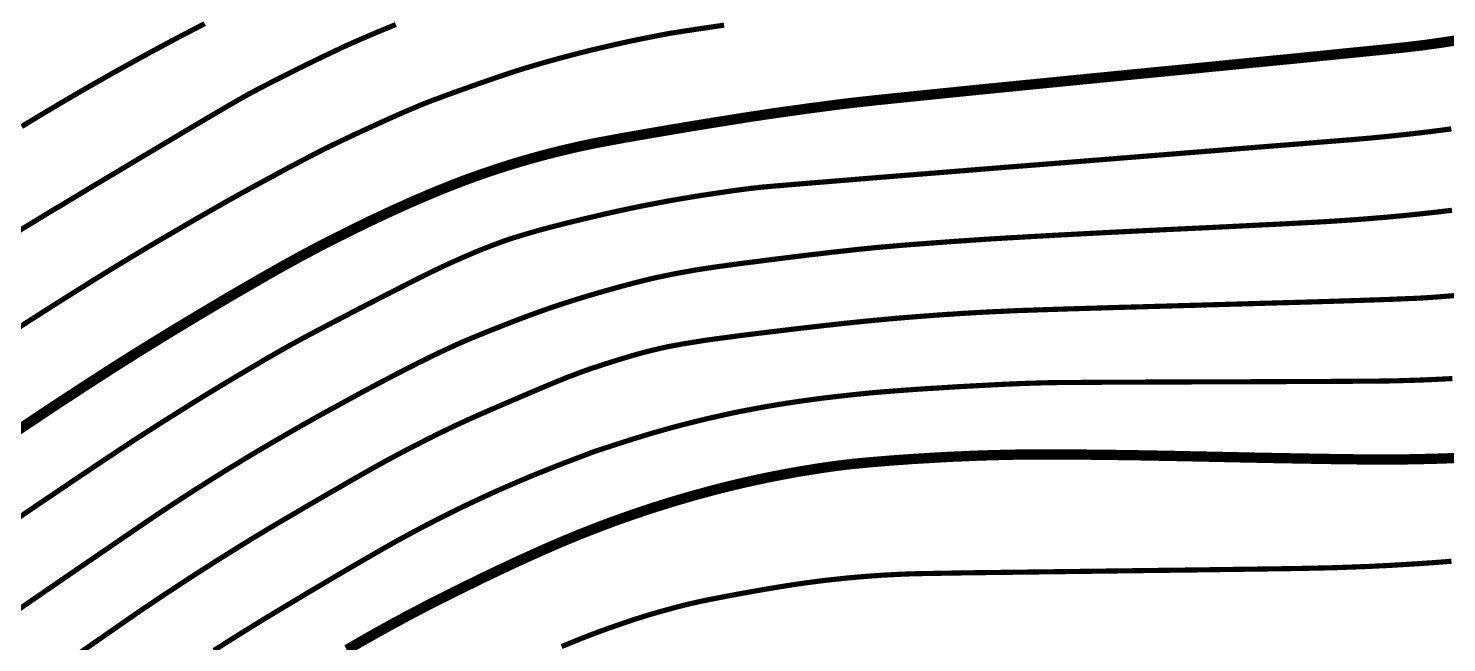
# Model space of a CAD drawing. Extents: x 36524600 to 36525730, y 2746759 to 2747713.
# Drawn here: x 36525065.21 to 36525085.88, y 2747577.6 to 2747586.55 of the extents above; entities that cross this region are included whole.
import ezdxf

# ---------------------------------------------------------------- set-up
doc = ezdxf.new("R2010")
doc.units = 0
doc.header["$LTSCALE"] = 1000
doc.header["$MEASUREMENT"] = 0
doc.layers.add('DGX', color=251, linetype='Continuous')

# ---------------------------------------------------------------- blocks, each defined once
blk = doc.blocks.new('dxt')
at = {"layer": 'DGX', "color": 253, "linetype": 'Continuous', "flags": 128}
for points, const_width in [([(36525065.117, 2747585.117), (36525065.306, 2747585.232), (36525065.493, 2747585.344), (36525065.681, 2747585.456), (36525065.869, 2747585.566), (36525066.058, 2747585.676), (36525066.248, 2747585.784), (36525066.438, 2747585.892), (36525066.629, 2747585.998), (36525066.82, 2747586.104), (36525067.012, 2747586.209), (36525067.204, 2747586.312), (36525067.397, 2747586.415), (36525067.59, 2747586.516), (36525067.784, 2747586.616)], 0.075), ([(36525065.022, 2747583.565), (36525065.237, 2747583.695), (36525065.468, 2747583.836), (36525065.717, 2747583.985), (36525065.981, 2747584.144), (36525066.263, 2747584.313), (36525066.561, 2747584.491), (36525066.875, 2747584.679), (36525067.182, 2747584.861), (36525067.455, 2747585.024), (36525067.696, 2747585.167), (36525067.905, 2747585.29), (36525068.081, 2747585.393), (36525068.224, 2747585.476), (36525068.335, 2747585.539), (36525068.412, 2747585.583), (36525068.478, 2747585.618), (36525068.552, 2747585.657), (36525068.633, 2747585.7), (36525068.723, 2747585.746), (36525068.821, 2747585.796), (36525068.927, 2747585.849), (36525069.04, 2747585.906), (36525069.162, 2747585.967), (36525069.284, 2747586.027), (36525069.398, 2747586.083), (36525069.505, 2747586.135), (36525069.604, 2747586.182), (36525069.695, 2747586.225), (36525069.778, 2747586.265), (36525069.854, 2747586.299), (36525069.922, 2747586.33), (36525069.986, 2747586.358), (36525070.05, 2747586.386), (36525070.115, 2747586.414), (36525070.179, 2747586.442), (36525070.244, 2747586.469), (36525070.309, 2747586.497), (36525070.373, 2747586.523), (36525070.438, 2747586.55), (36525070.503, 2747586.576), (36525070.568, 2747586.603)], 0.075), ([(36525065.009, 2747582.148), (36525065.221, 2747582.284), (36525065.423, 2747582.413), (36525065.614, 2747582.535), (36525065.795, 2747582.649), (36525065.966, 2747582.756), (36525066.132, 2747582.86), (36525066.299, 2747582.964), (36525066.467, 2747583.067), (36525066.637, 2747583.17), (36525066.808, 2747583.273), (36525066.98, 2747583.376), (36525067.154, 2747583.478), (36525067.329, 2747583.58), (36525067.499, 2747583.679), (36525067.658, 2747583.772), (36525067.807, 2747583.857), (36525067.945, 2747583.936), (36525068.071, 2747584.008), (36525068.188, 2747584.074), (36525068.293, 2747584.132), (36525068.388, 2747584.184), (36525068.475, 2747584.232), (36525068.559, 2747584.277), (36525068.639, 2747584.321), (36525068.715, 2747584.362), (36525068.788, 2747584.401), (36525068.857, 2747584.439), (36525068.922, 2747584.474), (36525068.984, 2747584.507), (36525069.044, 2747584.539), (36525069.104, 2747584.57), (36525069.164, 2747584.602), (36525069.224, 2747584.634), (36525069.284, 2747584.665), (36525069.344, 2747584.696), (36525069.404, 2747584.727), (36525069.464, 2747584.758), (36525069.528, 2747584.791), (36525069.6, 2747584.826), (36525069.68, 2747584.865), (36525069.767, 2747584.907), (36525069.863, 2747584.952), (36525069.966, 2747585.001), (36525070.077, 2747585.052), (36525070.196, 2747585.107), (36525070.315, 2747585.161), (36525070.427, 2747585.212), (36525070.531, 2747585.258), (36525070.627, 2747585.301), (36525070.717, 2747585.34), (36525070.798, 2747585.375), (36525070.873, 2747585.406), (36525070.939, 2747585.434), (36525071.006, 2747585.461), (36525071.081, 2747585.49), (36525071.164, 2747585.521), (36525071.255, 2747585.555), (36525071.354, 2747585.591), (36525071.461, 2747585.63), (36525071.577, 2747585.671), (36525071.7, 2747585.715), (36525071.823, 2747585.758), (36525071.938, 2747585.798), (36525072.046, 2747585.835), (36525072.146, 2747585.869), (36525072.238, 2747585.899), (36525072.322, 2747585.927), (36525072.398, 2747585.951), (36525072.466, 2747585.972), (36525072.531, 2747585.991), (36525072.596, 2747586.01), (36525072.66, 2747586.029), (36525072.725, 2747586.048), (36525072.79, 2747586.066), (36525072.855, 2747586.084), (36525072.92, 2747586.102), (36525072.985, 2747586.12), (36525073.05, 2747586.137), (36525073.115, 2747586.154), (36525073.18, 2747586.171), (36525073.246, 2747586.188), (36525073.311, 2747586.204), (36525073.377, 2747586.221), (36525073.442, 2747586.237), (36525073.508, 2747586.252), (36525073.573, 2747586.268), (36525073.639, 2747586.283), (36525073.705, 2747586.298), (36525073.77, 2747586.313), (36525073.836, 2747586.328), (36525073.902, 2747586.342), (36525073.968, 2747586.357), (36525074.034, 2747586.371), (36525074.1, 2747586.384), (36525074.166, 2747586.398), (36525074.232, 2747586.411), (36525074.298, 2747586.424), (36525074.364, 2747586.437), (36525074.43, 2747586.45), (36525074.497, 2747586.463), (36525074.563, 2747586.475), (36525074.695, 2747586.496), (36525074.957, 2747586.536), (36525075.35, 2747586.594)], 0.075), ([(36525064.827, 2747580.538), (36525065.309, 2747580.86), (36525065.599, 2747581.053), (36525065.789, 2747581.177), (36525065.967, 2747581.293), (36525066.133, 2747581.401), (36525066.286, 2747581.5), (36525066.428, 2747581.591), (36525066.557, 2747581.673), (36525066.675, 2747581.747), (36525066.78, 2747581.813), (36525066.879, 2747581.875), (36525066.979, 2747581.937), (36525067.079, 2747581.998), (36525067.178, 2747582.059), (36525067.278, 2747582.12), (36525067.378, 2747582.181), (36525067.478, 2747582.242), (36525067.579, 2747582.302), (36525067.68, 2747582.363), (36525067.785, 2747582.425), (36525067.892, 2747582.489), (36525068.002, 2747582.554), (36525068.114, 2747582.62), (36525068.23, 2747582.688), (36525068.348, 2747582.756), (36525068.469, 2747582.826), (36525068.589, 2747582.895), (36525068.704, 2747582.961), (36525068.813, 2747583.023), (36525068.918, 2747583.082), (36525069.018, 2747583.137), (36525069.112, 2747583.189), (36525069.201, 2747583.238), (36525069.286, 2747583.283), (36525069.367, 2747583.326), (36525069.449, 2747583.369), (36525069.531, 2747583.412), (36525069.614, 2747583.454), (36525069.696, 2747583.496), (36525069.779, 2747583.537), (36525069.862, 2747583.579), (36525069.945, 2747583.62), (36525070.028, 2747583.66), (36525070.111, 2747583.701), (36525070.194, 2747583.741), (36525070.278, 2747583.781), (36525070.362, 2747583.82), (36525070.445, 2747583.859), (36525070.529, 2747583.898), (36525070.614, 2747583.936), (36525070.698, 2747583.974), (36525070.782, 2747584.012), (36525070.867, 2747584.049), (36525070.952, 2747584.085), (36525071.037, 2747584.121), (36525071.122, 2747584.157), (36525071.207, 2747584.192), (36525071.293, 2747584.227), (36525071.378, 2747584.261), (36525071.464, 2747584.294), (36525071.55, 2747584.327), (36525071.637, 2747584.359), (36525071.723, 2747584.39), (36525071.81, 2747584.421), (36525071.897, 2747584.451), (36525071.985, 2747584.48), (36525072.072, 2747584.509), (36525072.16, 2747584.537), (36525072.248, 2747584.565), (36525072.336, 2747584.592), (36525072.425, 2747584.618), (36525072.513, 2747584.643), (36525072.602, 2747584.668), (36525072.691, 2747584.692), (36525072.78, 2747584.716), (36525072.869, 2747584.739), (36525072.959, 2747584.761), (36525073.048, 2747584.782), (36525073.138, 2747584.803), (36525073.228, 2747584.824), (36525073.318, 2747584.843), (36525073.408, 2747584.862), (36525073.506, 2747584.882), (36525073.62, 2747584.903), (36525073.75, 2747584.927), (36525073.896, 2747584.954), (36525074.057, 2747584.982), (36525074.235, 2747585.013), (36525074.428, 2747585.046), (36525074.637, 2747585.082), (36525074.848, 2747585.117), (36525075.05, 2747585.15), (36525075.24, 2747585.181), (36525075.421, 2747585.21), (36525075.591, 2747585.237), (36525075.75, 2747585.262), (36525075.9, 2747585.284), (36525076.038, 2747585.305), (36525076.172, 2747585.324), (36525076.306, 2747585.343), (36525076.439, 2747585.361), (36525076.573, 2747585.38), (36525076.707, 2747585.398), (36525076.841, 2747585.415), (36525076.975, 2747585.433), (36525077.109, 2747585.45), (36525077.292, 2747585.471), (36525077.574, 2747585.502), (36525077.954, 2747585.541), (36525078.434, 2747585.59), (36525079.011, 2747585.649), (36525079.688, 2747585.716), (36525080.463, 2747585.793), (36525081.337, 2747585.879), (36525082.208, 2747585.964), (36525082.974, 2747586.04), (36525083.637, 2747586.105), (36525084.195, 2747586.161), (36525084.65, 2747586.207), (36525085, 2747586.242), (36525085.246, 2747586.268), (36525085.387, 2747586.284), (36525085.477, 2747586.295), (36525085.566, 2747586.306), (36525085.656, 2747586.319), (36525085.745, 2747586.331), (36525085.835, 2747586.344), (36525085.924, 2747586.358), (36525086.013, 2747586.372)], 0.15), ([(36525064.437, 2747578.989), (36525065.297, 2747579.573), (36525065.972, 2747580.029), (36525066.461, 2747580.356), (36525066.764, 2747580.556), (36525066.97, 2747580.688), (36525067.168, 2747580.814), (36525067.357, 2747580.933), (36525067.538, 2747581.047), (36525067.71, 2747581.154), (36525067.874, 2747581.254), (36525068.029, 2747581.349), (36525068.177, 2747581.437), (36525068.315, 2747581.519), (36525068.445, 2747581.596), (36525068.566, 2747581.667), (36525068.678, 2747581.733), (36525068.782, 2747581.793), (36525068.876, 2747581.847), (36525068.962, 2747581.896), (36525069.039, 2747581.939), (36525069.121, 2747581.984), (36525069.222, 2747582.039), (36525069.341, 2747582.102), (36525069.479, 2747582.175), (36525069.635, 2747582.257), (36525069.811, 2747582.348), (36525070.004, 2747582.449), (36525070.217, 2747582.559), (36525070.43, 2747582.668), (36525070.624, 2747582.767), (36525070.8, 2747582.857), (36525070.958, 2747582.936), (36525071.098, 2747583.005), (36525071.22, 2747583.063), (36525071.323, 2747583.112), (36525071.408, 2747583.151), (36525071.482, 2747583.183), (36525071.551, 2747583.214), (36525071.615, 2747583.241), (36525071.675, 2747583.267), (36525071.73, 2747583.29), (36525071.78, 2747583.311), (36525071.826, 2747583.33), (36525071.867, 2747583.346), (36525071.906, 2747583.361), (36525071.944, 2747583.376), (36525071.983, 2747583.391), (36525072.022, 2747583.405), (36525072.061, 2747583.42), (36525072.1, 2747583.434), (36525072.139, 2747583.448), (36525072.178, 2747583.462), (36525072.22, 2747583.476), (36525072.267, 2747583.491), (36525072.319, 2747583.508), (36525072.376, 2747583.525), (36525072.438, 2747583.544), (36525072.505, 2747583.564), (36525072.578, 2747583.585), (36525072.655, 2747583.607), (36525072.74, 2747583.63), (36525072.835, 2747583.655), (36525072.941, 2747583.682), (36525073.056, 2747583.711), (36525073.182, 2747583.742), (36525073.319, 2747583.775), (36525073.465, 2747583.809), (36525073.622, 2747583.846), (36525073.784, 2747583.882), (36525073.946, 2747583.917), (36525074.109, 2747583.951), (36525074.272, 2747583.983), (36525074.435, 2747584.014), (36525074.598, 2747584.044), (36525074.761, 2747584.072), (36525074.925, 2747584.099), (36525075.084, 2747584.124), (36525075.233, 2747584.146), (36525075.371, 2747584.167), (36525075.499, 2747584.185), (36525075.618, 2747584.201), (36525075.726, 2747584.215), (36525075.823, 2747584.226), (36525075.911, 2747584.236), (36525076.052, 2747584.248), (36525076.311, 2747584.27), (36525076.687, 2747584.301), (36525077.18, 2747584.341), (36525077.791, 2747584.391), (36525078.519, 2747584.449), (36525079.364, 2747584.517), (36525080.327, 2747584.593), (36525081.289, 2747584.67), (36525082.131, 2747584.737), (36525082.854, 2747584.795), (36525083.457, 2747584.843), (36525083.94, 2747584.882), (36525084.304, 2747584.911), (36525084.549, 2747584.931), (36525084.674, 2747584.942), (36525084.739, 2747584.947), (36525084.804, 2747584.953), (36525084.869, 2747584.96), (36525084.934, 2747584.966), (36525084.999, 2747584.972), (36525085.064, 2747584.979), (36525085.129, 2747584.986), (36525085.195, 2747584.993), (36525085.26, 2747585), (36525085.325, 2747585.007), (36525085.39, 2747585.014), (36525085.455, 2747585.022), (36525085.52, 2747585.029), (36525085.584, 2747585.037), (36525085.649, 2747585.045), (36525085.714, 2747585.053), (36525085.783, 2747585.062), (36525085.86, 2747585.072), (36525085.945, 2747585.084)], 0.075), ([(36525065, 2747578.035), (36525065.845, 2747578.615), (36525066.477, 2747579.048), (36525066.896, 2747579.334), (36525067.102, 2747579.474), (36525067.202, 2747579.54), (36525067.302, 2747579.606), (36525067.403, 2747579.672), (36525067.504, 2747579.738), (36525067.605, 2747579.803), (36525067.706, 2747579.867), (36525067.808, 2747579.932), (36525067.909, 2747579.996), (36525068.011, 2747580.059), (36525068.113, 2747580.123), (36525068.216, 2747580.185), (36525068.318, 2747580.248), (36525068.421, 2747580.31), (36525068.524, 2747580.372), (36525068.628, 2747580.433), (36525068.731, 2747580.494), (36525068.835, 2747580.555), (36525068.939, 2747580.615), (36525069.043, 2747580.675), (36525069.147, 2747580.735), (36525069.252, 2747580.794), (36525069.356, 2747580.853), (36525069.461, 2747580.912), (36525069.567, 2747580.97), (36525069.67, 2747581.026), (36525069.769, 2747581.08), (36525069.863, 2747581.132), (36525069.953, 2747581.181), (36525070.039, 2747581.228), (36525070.121, 2747581.272), (36525070.198, 2747581.313), (36525070.271, 2747581.352), (36525070.342, 2747581.39), (36525070.413, 2747581.427), (36525070.485, 2747581.464), (36525070.556, 2747581.502), (36525070.627, 2747581.538), (36525070.698, 2747581.575), (36525070.769, 2747581.611), (36525070.841, 2747581.648), (36525070.912, 2747581.684), (36525070.984, 2747581.719), (36525071.055, 2747581.754), (36525071.127, 2747581.789), (36525071.199, 2747581.824), (36525071.272, 2747581.858), (36525071.344, 2747581.892), (36525071.417, 2747581.925), (36525071.494, 2747581.96), (36525071.581, 2747581.998), (36525071.678, 2747582.038), (36525071.784, 2747582.082), (36525071.9, 2747582.129), (36525072.025, 2747582.179), (36525072.16, 2747582.232), (36525072.304, 2747582.288), (36525072.454, 2747582.345), (36525072.604, 2747582.4), (36525072.754, 2747582.454), (36525072.905, 2747582.505), (36525073.057, 2747582.555), (36525073.209, 2747582.603), (36525073.362, 2747582.65), (36525073.515, 2747582.695), (36525073.664, 2747582.737), (36525073.803, 2747582.776), (36525073.933, 2747582.811), (36525074.054, 2747582.843), (36525074.165, 2747582.871), (36525074.266, 2747582.896), (36525074.359, 2747582.917), (36525074.442, 2747582.935), (36525074.52, 2747582.951), (36525074.598, 2747582.967), (36525074.677, 2747582.982), (36525074.755, 2747582.996), (36525074.834, 2747583.01), (36525074.913, 2747583.024), (36525074.991, 2747583.037), (36525075.07, 2747583.049), (36525075.157, 2747583.062), (36525075.258, 2747583.077), (36525075.375, 2747583.093), (36525075.507, 2747583.111), (36525075.654, 2747583.13), (36525075.817, 2747583.151), (36525075.994, 2747583.174), (36525076.187, 2747583.198), (36525076.383, 2747583.222), (36525076.568, 2747583.245), (36525076.743, 2747583.265), (36525076.908, 2747583.285), (36525077.064, 2747583.302), (36525077.209, 2747583.318), (36525077.344, 2747583.333), (36525077.469, 2747583.345), (36525077.597, 2747583.358), (36525077.739, 2747583.37), (36525077.897, 2747583.384), (36525078.07, 2747583.398), (36525078.258, 2747583.412), (36525078.461, 2747583.427), (36525078.679, 2747583.443), (36525078.913, 2747583.459), (36525079.169, 2747583.476), (36525079.457, 2747583.494), (36525079.777, 2747583.512), (36525080.128, 2747583.532), (36525080.511, 2747583.552), (36525080.925, 2747583.574), (36525081.37, 2747583.596), (36525081.848, 2747583.619), (36525082.317, 2747583.641), (36525082.74, 2747583.662), (36525083.116, 2747583.681), (36525083.445, 2747583.697), (36525083.728, 2747583.712), (36525083.964, 2747583.724), (36525084.153, 2747583.735), (36525084.295, 2747583.744), (36525084.414, 2747583.752), (36525084.533, 2747583.76), (36525084.651, 2747583.769), (36525084.77, 2747583.778), (36525084.889, 2747583.788), (36525085.008, 2747583.798), (36525085.126, 2747583.809), (36525085.245, 2747583.82), (36525085.363, 2747583.832), (36525085.482, 2747583.844), (36525085.6, 2747583.857), (36525085.719, 2747583.87), (36525085.837, 2747583.884), (36525085.955, 2747583.898)], 0.075), ([(36525065.567, 2747577.176), (36525066.185, 2747577.607), (36525066.594, 2747577.891), (36525066.794, 2747578.03), (36525066.89, 2747578.095), (36525066.986, 2747578.159), (36525067.082, 2747578.224), (36525067.178, 2747578.288), (36525067.275, 2747578.352), (36525067.372, 2747578.416), (36525067.468, 2747578.479), (36525067.566, 2747578.543), (36525067.663, 2747578.606), (36525067.76, 2747578.668), (36525067.858, 2747578.73), (36525067.955, 2747578.793), (36525068.053, 2747578.854), (36525068.152, 2747578.916), (36525068.25, 2747578.977), (36525068.348, 2747579.038), (36525068.451, 2747579.101), (36525068.562, 2747579.169), (36525068.682, 2747579.241), (36525068.811, 2747579.318), (36525068.948, 2747579.399), (36525069.094, 2747579.484), (36525069.248, 2747579.575), (36525069.411, 2747579.669), (36525069.571, 2747579.763), (36525069.72, 2747579.848), (36525069.856, 2747579.927), (36525069.979, 2747579.997), (36525070.09, 2747580.061), (36525070.189, 2747580.117), (36525070.275, 2747580.165), (36525070.349, 2747580.206), (36525070.416, 2747580.243), (36525070.484, 2747580.28), (36525070.552, 2747580.316), (36525070.62, 2747580.353), (36525070.688, 2747580.389), (36525070.757, 2747580.425), (36525070.825, 2747580.46), (36525070.894, 2747580.495), (36525070.962, 2747580.53), (36525071.031, 2747580.565), (36525071.1, 2747580.599), (36525071.169, 2747580.634), (36525071.238, 2747580.667), (36525071.308, 2747580.701), (36525071.377, 2747580.734), (36525071.447, 2747580.768), (36525071.521, 2747580.802), (36525071.604, 2747580.84), (36525071.697, 2747580.882), (36525071.798, 2747580.927), (36525071.908, 2747580.975), (36525072.028, 2747581.027), (36525072.156, 2747581.082), (36525072.293, 2747581.141), (36525072.428, 2747581.199), (36525072.55, 2747581.251), (36525072.659, 2747581.297), (36525072.755, 2747581.337), (36525072.837, 2747581.371), (36525072.906, 2747581.4), (36525072.962, 2747581.423), (36525073.004, 2747581.44), (36525073.04, 2747581.455), (36525073.076, 2747581.469), (36525073.112, 2747581.483), (36525073.148, 2747581.496), (36525073.184, 2747581.51), (36525073.22, 2747581.524), (36525073.256, 2747581.537), (36525073.292, 2747581.55), (36525073.331, 2747581.564), (36525073.374, 2747581.579), (36525073.422, 2747581.596), (36525073.475, 2747581.613), (36525073.532, 2747581.632), (36525073.594, 2747581.652), (36525073.661, 2747581.673), (36525073.732, 2747581.696), (36525073.803, 2747581.718), (36525073.87, 2747581.739), (36525073.933, 2747581.757), (36525073.99, 2747581.775), (36525074.044, 2747581.79), (36525074.092, 2747581.804), (36525074.136, 2747581.816), (36525074.176, 2747581.827), (36525074.213, 2747581.837), (36525074.251, 2747581.846), (36525074.288, 2747581.855), (36525074.326, 2747581.864), (36525074.363, 2747581.873), (36525074.401, 2747581.882), (36525074.438, 2747581.891), (36525074.476, 2747581.899), (36525074.516, 2747581.908), (36525074.561, 2747581.917), (36525074.611, 2747581.926), (36525074.665, 2747581.936), (36525074.724, 2747581.947), (36525074.788, 2747581.958), (36525074.857, 2747581.969), (36525074.931, 2747581.981), (36525075.012, 2747581.994), (36525075.103, 2747582.008), (36525075.204, 2747582.022), (36525075.315, 2747582.037), (36525075.436, 2747582.053), (36525075.567, 2747582.07), (36525075.708, 2747582.088), (36525075.858, 2747582.107), (36525076.011, 2747582.125), (36525076.16, 2747582.143), (36525076.303, 2747582.16), (36525076.442, 2747582.177), (36525076.575, 2747582.192), (36525076.704, 2747582.207), (36525076.827, 2747582.221), (36525076.946, 2747582.234), (36525077.062, 2747582.247), (36525077.179, 2747582.259), (36525077.295, 2747582.271), (36525077.411, 2747582.283), (36525077.528, 2747582.294), (36525077.644, 2747582.305), (36525077.761, 2747582.316), (36525077.877, 2747582.326), (36525077.994, 2747582.336), (36525078.11, 2747582.345), (36525078.227, 2747582.354), (36525078.343, 2747582.363), (36525078.46, 2747582.372), (36525078.577, 2747582.38), (36525078.693, 2747582.387), (36525078.81, 2747582.395), (36525078.927, 2747582.402), (36525079.044, 2747582.409), (36525079.16, 2747582.415), (36525079.277, 2747582.421), (36525079.394, 2747582.426), (36525079.511, 2747582.432), (36525079.628, 2747582.437), (36525079.745, 2747582.441), (36525079.893, 2747582.446), (36525080.106, 2747582.453), (36525080.382, 2747582.462), (36525080.721, 2747582.472), (36525081.125, 2747582.484), (36525081.592, 2747582.497), (36525082.122, 2747582.512), (36525082.716, 2747582.529), (36525083.309, 2747582.546), (36525083.836, 2747582.561), (36525084.297, 2747582.575), (36525084.691, 2747582.588), (36525085.019, 2747582.599), (36525085.281, 2747582.61), (36525085.477, 2747582.618), (36525085.606, 2747582.626), (36525085.703, 2747582.633), (36525085.799, 2747582.64), (36525085.895, 2747582.648), (36525085.992, 2747582.656)], 0.075), ([(36525067.917, 2747577.487), (36525068.066, 2747577.582), (36525068.199, 2747577.666), (36525068.329, 2747577.747), (36525068.467, 2747577.833), (36525068.613, 2747577.923), (36525068.768, 2747578.017), (36525068.931, 2747578.115), (36525069.102, 2747578.218), (36525069.281, 2747578.325), (36525069.469, 2747578.436), (36525069.655, 2747578.546), (36525069.829, 2747578.648), (36525069.991, 2747578.743), (36525070.141, 2747578.83), (36525070.28, 2747578.91), (36525070.407, 2747578.983), (36525070.521, 2747579.047), (36525070.624, 2747579.105), (36525070.722, 2747579.158), (36525070.819, 2747579.211), (36525070.917, 2747579.263), (36525071.015, 2747579.314), (36525071.114, 2747579.365), (36525071.213, 2747579.416), (36525071.312, 2747579.466), (36525071.411, 2747579.515), (36525071.511, 2747579.564), (36525071.611, 2747579.612), (36525071.711, 2747579.659), (36525071.811, 2747579.706), (36525071.912, 2747579.753), (36525072.013, 2747579.798), (36525072.114, 2747579.844), (36525072.216, 2747579.888), (36525072.318, 2747579.932), (36525072.42, 2747579.976), (36525072.522, 2747580.019), (36525072.625, 2747580.061), (36525072.728, 2747580.102), (36525072.831, 2747580.143), (36525072.934, 2747580.184), (36525073.037, 2747580.224), (36525073.135, 2747580.261), (36525073.219, 2747580.293), (36525073.292, 2747580.321), (36525073.351, 2747580.343), (36525073.398, 2747580.361), (36525073.432, 2747580.374), (36525073.454, 2747580.383), (36525073.463, 2747580.386), (36525073.473, 2747580.389), (36525073.494, 2747580.396), (36525073.529, 2747580.407), (36525073.576, 2747580.423), (36525073.636, 2747580.442), (36525073.708, 2747580.465), (36525073.793, 2747580.493), (36525073.891, 2747580.524), (36525073.995, 2747580.558), (36525074.099, 2747580.59), (36525074.203, 2747580.622), (36525074.308, 2747580.653), (36525074.413, 2747580.683), (36525074.518, 2747580.713), (36525074.624, 2747580.742), (36525074.729, 2747580.77), (36525074.835, 2747580.797), (36525074.941, 2747580.823), (36525075.047, 2747580.849), (36525075.153, 2747580.874), (36525075.26, 2747580.898), (36525075.367, 2747580.922), (36525075.473, 2747580.945), (36525075.58, 2747580.967), (36525075.688, 2747580.988), (36525075.795, 2747581.008), (36525075.902, 2747581.028), (36525076.01, 2747581.047), (36525076.118, 2747581.065), (36525076.225, 2747581.083), (36525076.333, 2747581.099), (36525076.442, 2747581.115), (36525076.55, 2747581.13), (36525076.661, 2747581.145), (36525076.773, 2747581.16), (36525076.886, 2747581.174), (36525077.001, 2747581.187), (36525077.117, 2747581.2), (36525077.235, 2747581.213), (36525077.354, 2747581.225), (36525077.48, 2747581.238), (36525077.62, 2747581.25), (36525077.773, 2747581.262), (36525077.939, 2747581.275), (36525078.119, 2747581.288), (36525078.312, 2747581.301), (36525078.518, 2747581.313), (36525078.737, 2747581.327), (36525078.956, 2747581.339), (36525079.161, 2747581.35), (36525079.352, 2747581.36), (36525079.529, 2747581.368), (36525079.692, 2747581.375), (36525079.84, 2747581.38), (36525079.974, 2747581.384), (36525080.095, 2747581.387), (36525080.233, 2747581.389), (36525080.421, 2747581.39), (36525080.66, 2747581.392), (36525080.948, 2747581.394), (36525081.287, 2747581.395), (36525081.676, 2747581.397), (36525082.115, 2747581.398), (36525082.604, 2747581.4), (36525083.092, 2747581.401), (36525083.528, 2747581.403), (36525083.913, 2747581.404), (36525084.246, 2747581.406), (36525084.527, 2747581.408), (36525084.756, 2747581.409), (36525084.934, 2747581.411), (36525085.06, 2747581.413), (36525085.16, 2747581.415), (36525085.261, 2747581.418), (36525085.361, 2747581.421), (36525085.461, 2747581.424), (36525085.561, 2747581.428), (36525085.661, 2747581.432), (36525085.761, 2747581.437), (36525085.861, 2747581.442), (36525085.961, 2747581.447)], 0.075), ([(36525069.854, 2747577.497), (36525069.95, 2747577.552), (36525070.046, 2747577.608), (36525070.142, 2747577.663), (36525070.239, 2747577.717), (36525070.336, 2747577.772), (36525070.433, 2747577.825), (36525070.53, 2747577.879), (36525070.628, 2747577.931), (36525070.725, 2747577.984), (36525070.823, 2747578.036), (36525070.922, 2747578.088), (36525071.02, 2747578.139), (36525071.119, 2747578.189), (36525071.218, 2747578.24), (36525071.317, 2747578.289), (36525071.416, 2747578.339), (36525071.514, 2747578.387), (36525071.608, 2747578.433), (36525071.698, 2747578.477), (36525071.785, 2747578.52), (36525071.867, 2747578.56), (36525071.947, 2747578.598), (36525072.022, 2747578.634), (36525072.094, 2747578.668), (36525072.165, 2747578.701), (36525072.238, 2747578.735), (36525072.313, 2747578.77), (36525072.389, 2747578.805), (36525072.468, 2747578.841), (36525072.548, 2747578.877), (36525072.63, 2747578.914), (36525072.714, 2747578.952), (36525072.799, 2747578.989), (36525072.884, 2747579.026), (36525072.97, 2747579.063), (36525073.055, 2747579.099), (36525073.141, 2747579.134), (36525073.227, 2747579.17), (36525073.314, 2747579.204), (36525073.4, 2747579.238), (36525073.487, 2747579.272), (36525073.574, 2747579.305), (36525073.661, 2747579.338), (36525073.748, 2747579.37), (36525073.835, 2747579.401), (36525073.923, 2747579.432), (36525074.011, 2747579.463), (36525074.099, 2747579.493), (36525074.187, 2747579.523), (36525074.275, 2747579.552), (36525074.363, 2747579.58), (36525074.452, 2747579.608), (36525074.541, 2747579.636), (36525074.63, 2747579.663), (36525074.719, 2747579.689), (36525074.808, 2747579.715), (36525074.897, 2747579.741), (36525074.987, 2747579.766), (36525075.077, 2747579.79), (36525075.166, 2747579.814), (36525075.256, 2747579.838), (36525075.346, 2747579.86), (36525075.437, 2747579.883), (36525075.527, 2747579.904), (36525075.617, 2747579.926), (36525075.708, 2747579.946), (36525075.799, 2747579.966), (36525075.89, 2747579.986), (36525075.981, 2747580.005), (36525076.072, 2747580.023), (36525076.163, 2747580.041), (36525076.254, 2747580.058), (36525076.346, 2747580.075), (36525076.437, 2747580.091), (36525076.529, 2747580.107), (36525076.62, 2747580.121), (36525076.712, 2747580.136), (36525076.804, 2747580.15), (36525076.896, 2747580.163), (36525076.988, 2747580.176), (36525077.086, 2747580.188), (36525077.195, 2747580.201), (36525077.317, 2747580.213), (36525077.45, 2747580.226), (36525077.595, 2747580.238), (36525077.751, 2747580.251), (36525077.919, 2747580.263), (36525078.099, 2747580.276), (36525078.285, 2747580.287), (36525078.47, 2747580.298), (36525078.656, 2747580.308), (36525078.842, 2747580.316), (36525079.028, 2747580.324), (36525079.214, 2747580.33), (36525079.401, 2747580.335), (36525079.587, 2747580.339), (36525079.793, 2747580.342), (36525080.038, 2747580.343), (36525080.323, 2747580.342), (36525080.647, 2747580.339), (36525081.01, 2747580.335), (36525081.412, 2747580.329), (36525081.854, 2747580.321), (36525082.335, 2747580.311), (36525082.814, 2747580.301), (36525083.247, 2747580.292), (36525083.636, 2747580.285), (36525083.98, 2747580.279), (36525084.279, 2747580.274), (36525084.533, 2747580.271), (36525084.742, 2747580.269), (36525084.906, 2747580.268), (36525085.048, 2747580.268), (36525085.191, 2747580.269), (36525085.333, 2747580.271), (36525085.475, 2747580.274), (36525085.617, 2747580.277), (36525085.759, 2747580.281), (36525085.9, 2747580.286), (36525086.042, 2747580.292)], 0.15), ([(36525072.983, 2747577.544), (36525073.134, 2747577.606), (36525073.277, 2747577.664), (36525073.411, 2747577.716), (36525073.536, 2747577.763), (36525073.653, 2747577.805), (36525073.763, 2747577.844), (36525073.868, 2747577.88), (36525073.969, 2747577.914), (36525074.065, 2747577.946), (36525074.158, 2747577.976), (36525074.245, 2747578.003), (36525074.328, 2747578.027), (36525074.407, 2747578.05), (36525074.481, 2747578.07), (36525074.55, 2747578.089), (36525074.615, 2747578.107), (36525074.675, 2747578.123), (36525074.73, 2747578.137), (36525074.781, 2747578.15), (36525074.826, 2747578.161), (36525074.867, 2747578.171), (36525074.906, 2747578.179), (36525074.945, 2747578.188), (36525074.983, 2747578.197), (36525075.022, 2747578.205), (36525075.061, 2747578.213), (36525075.1, 2747578.221), (36525075.139, 2747578.229), (36525075.178, 2747578.237), (36525075.219, 2747578.245), (36525075.264, 2747578.254), (36525075.314, 2747578.263), (36525075.368, 2747578.274), (36525075.427, 2747578.285), (36525075.49, 2747578.296), (36525075.557, 2747578.309), (36525075.629, 2747578.322), (36525075.703, 2747578.335), (36525075.778, 2747578.349), (36525075.853, 2747578.362), (36525075.928, 2747578.375), (36525076.003, 2747578.388), (36525076.078, 2747578.4), (36525076.154, 2747578.413), (36525076.23, 2747578.425), (36525076.306, 2747578.437), (36525076.383, 2747578.449), (36525076.459, 2747578.46), (36525076.535, 2747578.471), (36525076.612, 2747578.481), (36525076.688, 2747578.491), (36525076.765, 2747578.501), (36525076.841, 2747578.51), (36525076.918, 2747578.519), (36525076.995, 2747578.527), (36525077.071, 2747578.535), (36525077.148, 2747578.543), (36525077.225, 2747578.55), (36525077.302, 2747578.557), (36525077.379, 2747578.563), (36525077.455, 2747578.569), (36525077.532, 2747578.575), (36525077.609, 2747578.58), (36525077.686, 2747578.585), (36525077.763, 2747578.589), (36525077.84, 2747578.593), (36525077.917, 2747578.597), (36525077.995, 2747578.6), (36525078.072, 2747578.603), (36525078.185, 2747578.606), (36525078.372, 2747578.609), (36525078.632, 2747578.614), (36525078.964, 2747578.619), (36525079.37, 2747578.624), (36525079.849, 2747578.63), (36525080.401, 2747578.637), (36525081.026, 2747578.645), (36525081.654, 2747578.653), (36525082.217, 2747578.66), (36525082.713, 2747578.667), (36525083.144, 2747578.673), (36525083.509, 2747578.678), (36525083.807, 2747578.683), (36525084.04, 2747578.688), (36525084.207, 2747578.692), (36525084.341, 2747578.696), (36525084.475, 2747578.701), (36525084.609, 2747578.706), (36525084.743, 2747578.711), (36525084.877, 2747578.718), (36525085.011, 2747578.724), (36525085.145, 2747578.732), (36525085.278, 2747578.74), (36525085.412, 2747578.748), (36525085.546, 2747578.757), (36525085.68, 2747578.766), (36525085.813, 2747578.776), (36525085.947, 2747578.787)], 0.075)]:
    blk.add_lwpolyline(points, dxfattribs=dict(at, const_width=const_width))

msp = doc.modelspace()

# ---------------------------------------------------------------- block references
msp.add_blockref('dxt', (0, 0))

doc.saveas('drawing.dxf')
